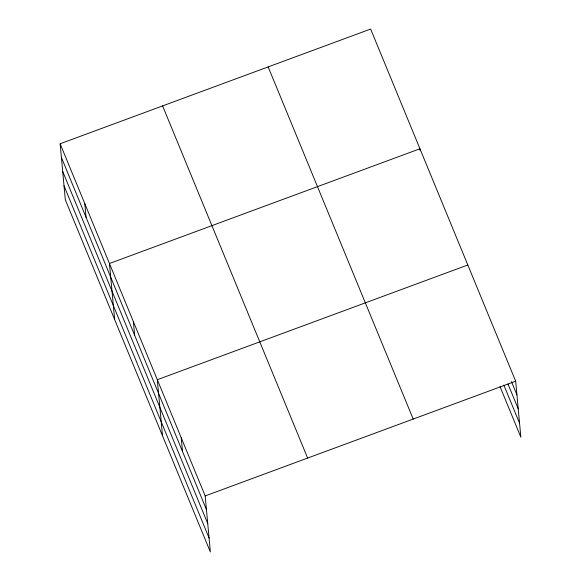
<?xml version="1.0" encoding="UTF-8"?>
<svg xmlns="http://www.w3.org/2000/svg" width="581" height="581" viewBox="0 0 581 581"><rect width="100%" height="100%" fill="white"/><g stroke="black" fill="none" stroke-linecap="round" stroke-linejoin="round"><path stroke-width="0.87" d="M60.133 143.768L205.173 495.92L210.366 551.95L65.326 199.799L60.133 143.768L370.634 29.05L515.674 381.201L520.866 437.232L500.016 386.597M467.807 264.994L157.306 379.713L162.506 435.743M205.173 495.92L515.674 381.201M511.469 381.615L516.937 394.898M507.983 383.968L518.237 408.871M503.843 385.08L519.574 423.266M268.168 66.909L413.207 419.061M162.6 105.909L307.632 458.06M61.404 157.458L206.444 509.617M62.697 171.431L207.737 523.583M64.033 185.826L209.073 537.977M420.107 150.494L419.947 148.78L109.446 263.498L114.646 319.528M181.243 437.813L182.507 451.51M133.376 321.605L134.647 335.302M84.79 203.633L86.061 217.33"/></g></svg>
